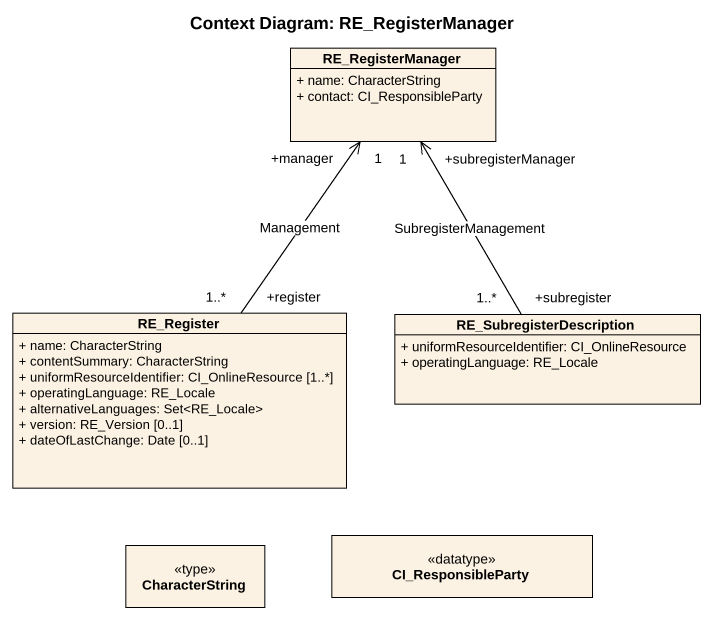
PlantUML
@startuml
title Context Diagram: RE_RegisterManager
hide circle
hide empty members
skinparam classAttributeIconSize 0
class RE_RegisterManager {
  + name: CharacterString
  + contact: CI_ResponsibleParty
}
class RE_Register {
  + name: CharacterString
  + contentSummary: CharacterString
  + uniformResourceIdentifier: CI_OnlineResource [1..*]
  + operatingLanguage: RE_Locale
  + alternativeLanguages: Set<RE_Locale>
  + version: RE_Version [0..1]
  + dateOfLastChange: Date [0..1]
}
class RE_SubregisterDescription {
  + uniformResourceIdentifier: CI_OnlineResource
  + operatingLanguage: RE_Locale
}
class CI_ResponsibleParty <<datatype>>
class CharacterString <<type>>
RE_Register "+register\n1..*" -up-> "+manager\n1" RE_RegisterManager : Management
RE_SubregisterDescription "+subregister\n1..*" -up-> "+subregisterManager\n1" RE_RegisterManager : SubregisterManagement
@enduml
